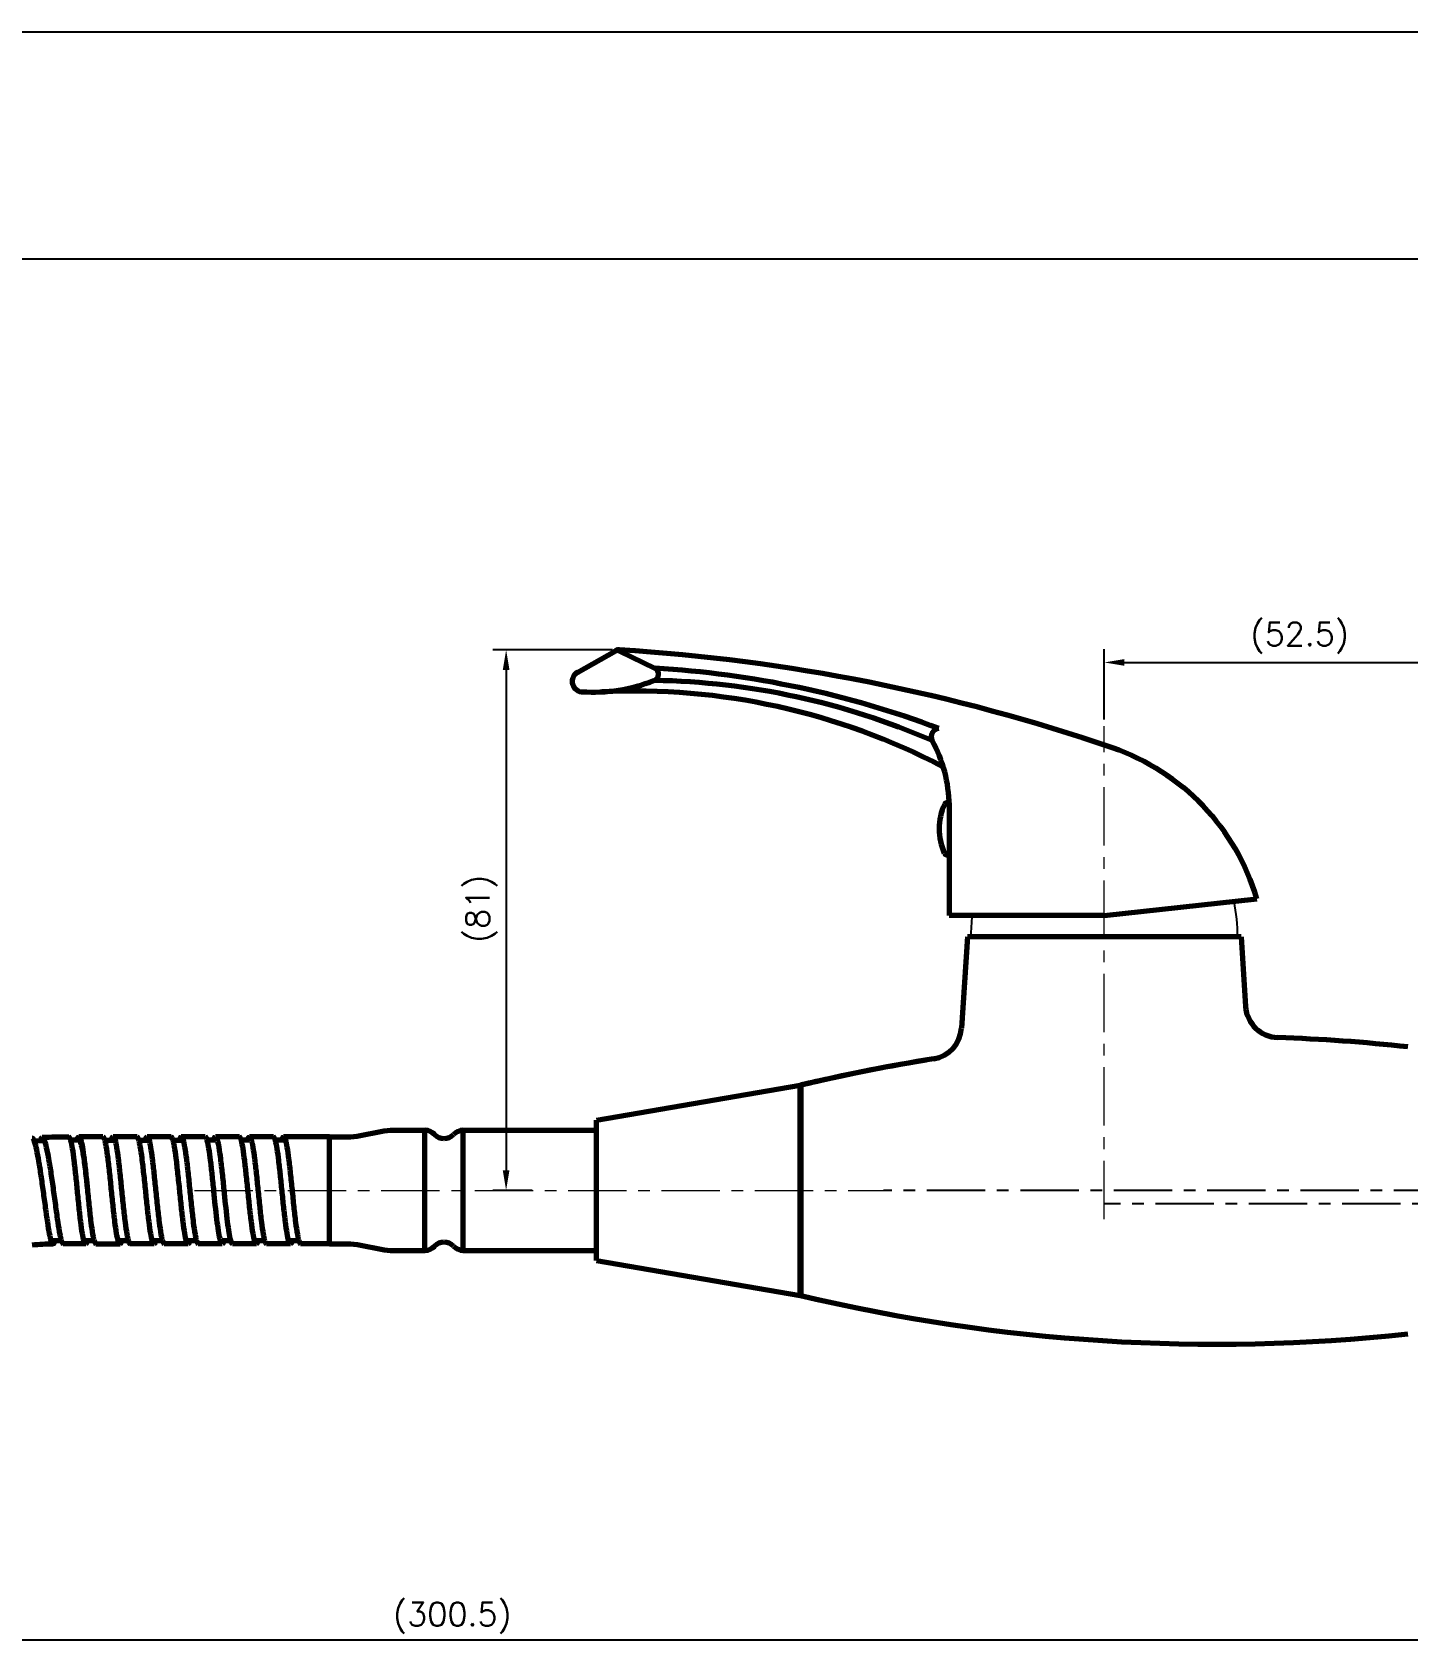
# Model space of a CAD drawing. Extents: x 36184 to 36778, y -1291 to -871.
# Drawn here: x 36343.3 to 36549.4, y -1112.3 to -871.2 of the extents above; entities that cross this region are included whole.
import ezdxf

# ---------------------------------------------------------------- set-up
doc = ezdxf.new("R2010")
doc.units = 0
doc.header["$LTSCALE"] = 7
doc.header["$MEASUREMENT"] = 0
doc.linetypes.add('CENTER', pattern=[2, 1.25, -0.25, 0.25, -0.25])
doc.linetypes.add('EB_DASHDOT', pattern=[39, 30, -3, 3, -3])
doc.layers.get('0').update_dxf_attribs({"color": 2, "linetype": 'CONTINUOUS'})
for name, color, linetype, lineweight in [('CAXA0', 7, 'CONTINUOUS', 70), ('CAXA0层', 7, 'CONTINUOUS', 70), ('CENTER', 1, 'EB_DASHDOT', 0)]:
    doc.layers.add(name, color=color, linetype=linetype, lineweight=lineweight)
for name, color, linetype in [('CL', 1, 'CENTER'), ('D', 2, 'CONTINUOUS'), ('DIM', 2, 'CONTINUOUS'), ('DWG', 7, 'CONTINUOUS')]:
    doc.layers.add(name, color=color, linetype=linetype)
doc.styles.add('GHS', font='ROMANS.shx', dxfattribs={"bigfont": 'GHS.shx'})

# ---------------------------------------------------------------- blocks, each defined once
blk = doc.blocks.new('기본양식')
blk.add_line((-226.12, 442.54), (-820.12, 442.54))
at = {"color": 4}
blk.add_line((-789.12, 408.54), (-240.12, 408.54), dxfattribs=at)

msp = doc.modelspace()

# ---------------------------------------------------------------- linework, layer by layer
at = {"linetype": 'Continuous', "lineweight": 0}
for p, q in [((36458.44, -1031.86), (36458.34, -1031.92)), ((36458.44, -1031.86), (36458.34, -1031.92)), ((36458.44, -1057.86), (36458.34, -1057.8)), ((36458.44, -1057.86), (36458.34, -1057.8))]:
    msp.add_line(p, q, dxfattribs=at)
at = {"layer": 'CAXA0'}
for p, q in [((36480.69, -986.76), (36480.34, -986.76)), ((36480.69, -986.76), (36480.69, -994.56)), ((36480.69, -994.56), (36480.34, -994.56)), ((36458.34, -1060.61), (36458.34, -1029.11)), ((36458.34, -1031.86), (36458.44, -1031.86)), ((36458.34, -1031.86), (36458.44, -1031.86)), ((36458.34, -1031.86), (36458.44, -1031.86)), ((36427.84, -1044.86), (36427.84, -1034.36)), ((36427.84, -1055.36), (36427.84, -1044.86)), ((36458.34, -1057.86), (36458.44, -1057.86)), ((36458.34, -1057.86), (36458.44, -1057.86)), ((36458.34, -1057.86), (36458.44, -1057.86))]:
    msp.add_line(p, q, dxfattribs=at)
at = {"layer": 'CAXA0', "linetype": 'Continuous', "lineweight": 70}
for p, q in [((36503.94, -1003.66), (36526.81, -1001.16)), ((36503.94, -1003.66), (36480.69, -1003.66)), ((36483.44, -1006.86), (36482.54, -1020.54)), ((36503.94, -1006.86), (36483.44, -1006.86)), ((36524.44, -1006.86), (36503.94, -1006.86)), ((36524.44, -1006.86), (36525.12, -1017.29)), ((36427.84, -1034.36), (36458.34, -1029.11)), ((36458.44, -1029.11), (36458.44, -1031.86)), ((36458.44, -1029.11), (36458.44, -1031.86)), ((36458.44, -1029.11), (36458.44, -1060.61)), ((36427.84, -1055.36), (36458.34, -1060.61))]:
    msp.add_line(p, q, dxfattribs=at)
at = {"layer": 'CAXA0', "color": 7, "linetype": 'Continuous', "lineweight": 70}
for p, q in [((36391.96, -1036.76), (36395.99, -1035.96)), ((36395.99, -1035.96), (36396.97, -1035.86)), ((36396.97, -1035.86), (36402.13, -1035.86)), ((36402.13, -1053.86), (36402.13, -1035.86)), ((36407.84, -1035.86), (36427.84, -1035.86)), ((36407.84, -1053.86), (36407.84, -1035.86)), ((36344.78, -1037.45), (36343.57, -1037.51)), ((36343.57, -1037.51), (36343.95, -1037.49)), ((36344.78, -1037.45), (36344.75, -1036.95)), ((36350.25, -1037.35), (36349.03, -1037.36)), ((36349.03, -1037.36), (36349.41, -1037.36)), ((36350.24, -1037.35), (36350.24, -1036.86)), ((36354.15, -1037.36), (36355.38, -1037.36)), ((36355.37, -1037.36), (36355.37, -1036.86)), ((36359.25, -1037.36), (36360.48, -1037.36)), ((36360.47, -1037.36), (36360.47, -1036.86)), ((36364.09, -1036.86), (36360.48, -1036.86)), ((36364.36, -1037.36), (36365.6, -1037.36)), ((36365.59, -1037.36), (36365.59, -1036.86)), ((36369.2, -1036.86), (36365.6, -1036.86)), ((36370.71, -1037.36), (36369.48, -1037.36)), ((36369.48, -1037.36), (36369.87, -1037.36)), ((36370.7, -1037.36), (36370.7, -1036.86)), ((36374.31, -1036.86), (36370.71, -1036.86)), ((36375.82, -1037.36), (36374.59, -1037.36)), ((36374.59, -1037.36), (36374.99, -1037.36)), ((36375.81, -1037.36), (36375.81, -1036.86)), ((36379.42, -1036.86), (36375.82, -1036.86)), ((36380.93, -1037.36), (36379.7, -1037.36)), ((36379.7, -1037.36), (36380.1, -1037.36)), ((36380.92, -1037.36), (36380.92, -1036.86)), ((36387.84, -1036.86), (36380.93, -1036.86)), ((36387.84, -1036.86), (36390.98, -1036.86)), ((36387.84, -1052.86), (36387.84, -1036.86)), ((36390.98, -1036.86), (36391.96, -1036.76)), ((36346.38, -1052.4), (36347.63, -1052.37)), ((36346.4, -1052.9), (36346.39, -1052.4)), ((36351.29, -1052.36), (36352.53, -1052.36)), ((36351.3, -1052.86), (36351.3, -1052.36)), ((36352.04, -1052.36), (36352.53, -1052.36)), ((36356.43, -1052.36), (36357.66, -1052.36)), ((36356.44, -1052.86), (36356.44, -1052.36)), ((36361.54, -1052.86), (36357.94, -1052.86)), ((36361.54, -1052.36), (36362.78, -1052.36)), ((36361.55, -1052.86), (36361.55, -1052.36)), ((36366.64, -1052.36), (36367.88, -1052.36)), ((36366.65, -1052.86), (36366.65, -1052.36)), ((36367.72, -1052.36), (36367.88, -1052.36)), ((36371.75, -1052.86), (36368.15, -1052.86)), ((36371.75, -1052.36), (36372.99, -1052.36)), ((36371.76, -1052.86), (36371.76, -1052.36)), ((36372.51, -1052.36), (36372.99, -1052.36)), ((36376.87, -1052.86), (36373.26, -1052.86)), ((36376.87, -1052.36), (36378.1, -1052.36)), ((36376.87, -1052.86), (36376.87, -1052.36)), ((36381.98, -1052.86), (36378.37, -1052.86)), ((36381.98, -1052.36), (36383.21, -1052.36)), ((36381.99, -1052.86), (36381.99, -1052.36)), ((36387.84, -1052.86), (36383.49, -1052.86)), ((36387.84, -1052.86), (36390.98, -1052.86)), ((36390.98, -1052.86), (36391.96, -1052.96)), ((36391.96, -1052.96), (36395.99, -1053.76)), ((36395.99, -1053.76), (36396.97, -1053.86)), ((36396.97, -1053.86), (36402.13, -1053.86)), ((36407.84, -1053.86), (36427.84, -1053.86))]:
    msp.add_line(p, q, dxfattribs=at)
at = {"layer": 'CAXA0', "linetype": 'Continuous', "lineweight": 70}
for centre, radius, start, end in [((36425.74, -968.56), 1.55, 116.8008, 273.5009), ((36530.11, -1016.96), 5, 183.764, 267.9892), ((36477.55, -1020.21), 5, 279.0831, 356.236), ((36520.55, -1289.21), 267.42, 83.7996, 87.9892), ((36520.55, -1289.21), 267.42, 99.0831, 103.4315), ((36520.55, -1289.21), 267.42, 99.3198, 103.4315), ((36520.55, -800.5), 267.42, 256.5685, 276.2004)]:
    msp.add_arc(centre, radius, start, end, dxfattribs=at)
at = {"layer": 'CAXA0'}
msp.add_arc((36488.12, -990.66), 8.93, 155.7733, 204.0688, dxfattribs=at)
at = {"layer": 'CAXA0', "color": 7, "linetype": 'Continuous', "lineweight": 70}
for centre, radius, start, end in [((36402.13, -1037.86), 2, 43.4325, 90), ((36407.84, -1037.86), 2, 90, 136.5675), ((36339.75, -1038.93), 4.09, 19.4924, 19.7458), ((36349.49, -1151.42), 114.56, 90.3742, 92.365), ((36344.95, -1038.6), 4.28, 16.1784, 16.406), ((36405.03, -1035.11), 2, 223.4325, 268.5477), ((36404.93, -1035.11), 2, 271.4523, 316.5675), ((36348.8, -1132.4), 79.53, 91.7352, 93.996), ((36347.87, -1051.26), 3.87, 342.7111, 344.0223), ((36355.9, 629.14), 1682, 269.89461, 270.01818), ((36363.17, -1051.26), 3.92, 342.956, 344.2593), ((36368.28, -1051.26), 3.92, 342.9315, 344.2695), ((36402.13, -1051.86), 2, 270, 316.5675), ((36405.03, -1054.61), 2, 91.4523, 136.5675), ((36404.93, -1054.61), 2, 43.4325, 88.5477), ((36407.84, -1051.86), 2, 223.4325, 270)]:
    msp.add_arc(centre, radius, start, end, dxfattribs=at)
for points, knots in [([(36343.51, -1037.31), (36343.47, -1037.24), (36343.42, -1037.13), (36343.31, -1037.03), (36343.26, -1037.03)], [0, 0, 0, 0, 0.245275, 0.3861816, 0.3861816, 0.3861816, 0.3861816]), ([(36343.6, -1037.54), (36343.59, -1037.52), (36343.57, -1037.44), (36343.53, -1037.37), (36343.51, -1037.31)], [0, 0, 0, 0, 0.0686649, 0.2508497, 0.2508497, 0.2508497, 0.2508497]), ([(36344.94, -1045.03), (36344.83, -1044.24), (36344.62, -1042.73), (36344.29, -1040.63), (36343.98, -1038.93), (36343.75, -1037.95), (36343.61, -1037.56)], [0, 0, 0, 0, 2.391608, 4.575897, 6.359245, 7.588484, 7.588484, 7.588484, 7.588484]), ([(36344.53, -1037.26), (36344.56, -1037.18), (36344.6, -1037.07), (36344.7, -1036.96), (36344.75, -1036.95)], [0, 0, 0, 0, 0.245687, 0.3867789, 0.3867789, 0.3867789, 0.3867789]), ([(36344.76, -1036.95), (36344.82, -1036.95), (36344.95, -1037.08), (36345.01, -1037.22), (36345.05, -1037.32)], [0, 0, 0, 0, 0.1674414, 0.4829889, 0.4829889, 0.4829889, 0.4829889]), ([(36345.05, -1037.32), (36345.2, -1037.68), (36345.43, -1038.63), (36345.76, -1040.32), (36346.09, -1042.45), (36346.31, -1044), (36346.42, -1044.82)], [0, 0, 0, 0, 1.154456, 2.92801, 5.158409, 7.633792, 7.633792, 7.633792, 7.633792]), ([(36348.97, -1037.15), (36348.94, -1037.08), (36348.89, -1036.96), (36348.79, -1036.86), (36348.75, -1036.86)], [0, 0, 0, 0, 0.2429586, 0.3798258, 0.3798258, 0.3798258, 0.3798258]), ([(36349.05, -1037.39), (36349.04, -1037.37), (36349.02, -1037.29), (36348.99, -1037.21), (36348.97, -1037.15)], [0, 0, 0, 0, 0.0688763, 0.2513103, 0.2513103, 0.2513103, 0.2513103]), ([(36350.04, -1044.93), (36349.97, -1044.14), (36349.81, -1042.62), (36349.58, -1040.51), (36349.35, -1038.79), (36349.17, -1037.8), (36349.06, -1037.41)], [0, 0, 0, 0, 2.392851, 4.57849, 6.362737, 7.5914, 7.5914, 7.5914, 7.5914]), ([(36350.02, -1037.15), (36350.04, -1037.08), (36350.09, -1036.96), (36350.19, -1036.86), (36350.24, -1036.86)], [0, 0, 0, 0, 0.2437095, 0.3810033, 0.3810033, 0.3810033, 0.3810033]), ([(36350.25, -1036.85), (36350.3, -1036.85), (36350.43, -1037), (36350.48, -1037.14), (36350.51, -1037.24)], [0, 0, 0, 0, 0.1642516, 0.481634, 0.481634, 0.481634, 0.481634]), ([(36350.25, -1037.35), (36350.32, -1037.35), (36350.48, -1037.57), (36350.6, -1037.99), (36350.77, -1038.68), (36350.92, -1039.59), (36351.08, -1040.7), (36351.29, -1042.45), (36351.44, -1043.83), (36351.54, -1044.78)], [0, 0, 0, 0, 0.217893, 0.670314, 1.374404, 2.310789, 3.446976, 4.741461, 7.607677, 7.607677, 7.607677, 7.607677]), ([(36350.51, -1037.24), (36350.64, -1037.6), (36350.82, -1038.57), (36351.06, -1040.26), (36351.3, -1042.41), (36351.46, -1043.96), (36351.54, -1044.78)], [0, 0, 0, 0, 1.153278, 2.923659, 5.148899, 7.617797, 7.617797, 7.617797, 7.617797]), ([(36354.1, -1037.16), (36354.07, -1037.08), (36354.02, -1036.97), (36353.93, -1036.87), (36353.88, -1036.86)], [0, 0, 0, 0, 0.2408598, 0.3735257, 0.3735257, 0.3735257, 0.3735257]), ([(36355.15, -1044.94), (36355.07, -1044.08), (36354.9, -1042.45), (36354.65, -1040.22), (36354.44, -1038.64), (36354.25, -1037.67), (36354.15, -1037.31), (36354.1, -1037.16)], [0, 0, 0, 0, 2.5866, 4.910223, 6.729206, 7.389277, 7.861682, 7.861682, 7.861682, 7.861682]), ([(36355.16, -1037.16), (36355.19, -1037.08), (36355.23, -1036.97), (36355.33, -1036.87), (36355.37, -1036.86)], [0, 0, 0, 0, 0.241067, 0.3738033, 0.3738033, 0.3738033, 0.3738033]), ([(36355.38, -1036.86), (36355.44, -1036.86), (36355.56, -1037.01), (36355.6, -1037.15), (36355.64, -1037.25)], [0, 0, 0, 0, 0.1606903, 0.4797921, 0.4797921, 0.4797921, 0.4797921]), ([(36355.64, -1037.25), (36355.76, -1037.62), (36355.93, -1038.58), (36356.17, -1040.28), (36356.41, -1042.42), (36356.56, -1043.97), (36356.65, -1044.79)], [0, 0, 0, 0, 1.153114, 2.921587, 5.142859, 7.606431, 7.606431, 7.606431, 7.606431]), ([(36359.19, -1037.16), (36359.17, -1037.08), (36359.12, -1036.97), (36359.02, -1036.87), (36358.98, -1036.86)], [0, 0, 0, 0, 0.2411117, 0.3741583, 0.3741583, 0.3741583, 0.3741583]), ([(36360.27, -1044.94), (36360.18, -1044.08), (36360.01, -1042.45), (36359.76, -1040.22), (36359.54, -1038.64), (36359.35, -1037.67), (36359.25, -1037.3), (36359.19, -1037.16)], [0, 0, 0, 0, 2.586389, 4.909831, 6.728739, 7.388856, 7.861399, 7.861399, 7.861399, 7.861399]), ([(36360.26, -1037.16), (36360.29, -1037.08), (36360.33, -1036.97), (36360.43, -1036.87), (36360.47, -1036.86)], [0, 0, 0, 0, 0.2412724, 0.3743793, 0.3743793, 0.3743793, 0.3743793]), ([(36360.48, -1036.86), (36360.53, -1036.86), (36360.66, -1037.01), (36360.7, -1037.15), (36360.74, -1037.25)], [0, 0, 0, 0, 0.160972, 0.4799032, 0.4799032, 0.4799032, 0.4799032]), ([(36360.74, -1037.25), (36360.86, -1037.62), (36361.03, -1038.58), (36361.27, -1040.27), (36361.51, -1042.41), (36361.67, -1043.97), (36361.76, -1044.78)], [0, 0, 0, 0, 1.153184, 2.921896, 5.143588, 7.607699, 7.607699, 7.607699, 7.607699]), ([(36364.31, -1037.15), (36364.28, -1037.08), (36364.24, -1036.97), (36364.14, -1036.86), (36364.1, -1036.86)], [0, 0, 0, 0, 0.2411681, 0.3743698, 0.3743698, 0.3743698, 0.3743698]), ([(36365.38, -1044.93), (36365.29, -1044.08), (36365.12, -1042.45), (36364.87, -1040.22), (36364.66, -1038.63), (36364.46, -1037.67), (36364.37, -1037.3), (36364.31, -1037.15)], [0, 0, 0, 0, 2.586375, 4.909791, 6.728673, 7.388789, 7.861355, 7.861355, 7.861355, 7.861355]), ([(36365.37, -1037.15), (36365.4, -1037.08), (36365.45, -1036.97), (36365.54, -1036.86), (36365.59, -1036.86)], [0, 0, 0, 0, 0.2413604, 0.3746399, 0.3746399, 0.3746399, 0.3746399]), ([(36365.6, -1036.86), (36365.65, -1036.86), (36365.77, -1037), (36365.82, -1037.15), (36365.85, -1037.25)], [0, 0, 0, 0, 0.1611163, 0.4799704, 0.4799704, 0.4799704, 0.4799704]), ([(36365.85, -1037.25), (36365.97, -1037.61), (36366.15, -1038.57), (36366.39, -1040.27), (36366.63, -1042.41), (36366.79, -1043.96), (36366.87, -1044.78)], [0, 0, 0, 0, 1.153182, 2.921974, 5.143835, 7.608174, 7.608174, 7.608174, 7.608174]), ([(36369.43, -1037.17), (36369.4, -1037.09), (36369.36, -1036.97), (36369.26, -1036.86), (36369.21, -1036.86)], [0, 0, 0, 0, 0.2510325, 0.3881843, 0.3881843, 0.3881843, 0.3881843]), ([(36369.5, -1037.39), (36369.5, -1037.37), (36369.47, -1037.3), (36369.45, -1037.22), (36369.43, -1037.17)], [0, 0, 0, 0, 0.0644642, 0.2365524, 0.2365524, 0.2365524, 0.2365524]), ([(36370.49, -1044.93), (36370.41, -1044.14), (36370.25, -1042.61), (36370.02, -1040.49), (36369.79, -1038.78), (36369.61, -1037.78), (36369.5, -1037.39)], [0, 0, 0, 0, 2.404688, 4.599378, 6.386861, 7.610724, 7.610724, 7.610724, 7.610724]), ([(36370.49, -1037.15), (36370.52, -1037.08), (36370.56, -1036.97), (36370.66, -1036.86), (36370.7, -1036.86)], [0, 0, 0, 0, 0.241325, 0.3744335, 0.3744335, 0.3744335, 0.3744335]), ([(36370.71, -1036.86), (36370.76, -1036.86), (36370.89, -1037.01), (36370.93, -1037.15), (36370.97, -1037.25)], [0, 0, 0, 0, 0.1615772, 0.4819011, 0.4819011, 0.4819011, 0.4819011]), ([(36370.97, -1037.25), (36371.09, -1037.62), (36371.26, -1038.58), (36371.5, -1040.27), (36371.74, -1042.41), (36371.9, -1043.97), (36371.98, -1044.78)], [0, 0, 0, 0, 1.15387, 2.922341, 5.143164, 7.605893, 7.605893, 7.605893, 7.605893]), ([(36374.53, -1037.15), (36374.51, -1037.08), (36374.46, -1036.97), (36374.36, -1036.86), (36374.32, -1036.86)], [0, 0, 0, 0, 0.2411116, 0.3741598, 0.3741598, 0.3741598, 0.3741598]), ([(36374.61, -1037.39), (36374.6, -1037.37), (36374.58, -1037.29), (36374.56, -1037.21), (36374.53, -1037.15)], [0, 0, 0, 0, 0.0693015, 0.2525502, 0.2525502, 0.2525502, 0.2525502]), ([(36375.6, -1044.93), (36375.52, -1044.14), (36375.36, -1042.61), (36375.13, -1040.5), (36374.9, -1038.78), (36374.72, -1037.79), (36374.61, -1037.39)], [0, 0, 0, 0, 2.403478, 4.597143, 6.38432, 7.608706, 7.608706, 7.608706, 7.608706]), ([(36375.6, -1037.15), (36375.63, -1037.08), (36375.67, -1036.97), (36375.77, -1036.86), (36375.81, -1036.86)], [0, 0, 0, 0, 0.2412722, 0.374395, 0.374395, 0.374395, 0.374395]), ([(36375.82, -1036.86), (36375.87, -1036.86), (36376, -1037.01), (36376.04, -1037.15), (36376.07, -1037.25)], [0, 0, 0, 0, 0.1609739, 0.4799018, 0.4799018, 0.4799018, 0.4799018]), ([(36376.07, -1037.25), (36376.19, -1037.61), (36376.37, -1038.58), (36376.61, -1040.27), (36376.85, -1042.41), (36377.01, -1043.97), (36377.09, -1044.78)], [0, 0, 0, 0, 1.15317, 2.921866, 5.143551, 7.607659, 7.607659, 7.607659, 7.607659]), ([(36379.64, -1037.15), (36379.61, -1037.08), (36379.57, -1036.97), (36379.47, -1036.86), (36379.43, -1036.86)], [0, 0, 0, 0, 0.2411289, 0.3741925, 0.3741925, 0.3741925, 0.3741925]), ([(36379.72, -1037.39), (36379.71, -1037.37), (36379.69, -1037.29), (36379.66, -1037.21), (36379.64, -1037.15)], [0, 0, 0, 0, 0.0693047, 0.2525635, 0.2525635, 0.2525635, 0.2525635]), ([(36380.71, -1044.93), (36380.63, -1044.14), (36380.47, -1042.61), (36380.24, -1040.5), (36380.01, -1038.78), (36379.83, -1037.79), (36379.72, -1037.39)], [0, 0, 0, 0, 2.403447, 4.597086, 6.384237, 7.60861, 7.60861, 7.60861, 7.60861]), ([(36380.71, -1037.15), (36380.74, -1037.08), (36380.78, -1036.97), (36380.88, -1036.86), (36380.92, -1036.86)], [0, 0, 0, 0, 0.24129, 0.374431, 0.374431, 0.374431, 0.374431]), ([(36380.93, -1036.86), (36380.98, -1036.86), (36381.11, -1037.01), (36381.15, -1037.15), (36381.18, -1037.25)], [0, 0, 0, 0, 0.1609817, 0.4798985, 0.4798985, 0.4798985, 0.4798985]), ([(36381.18, -1037.25), (36381.3, -1037.61), (36381.48, -1038.58), (36381.72, -1040.27), (36381.96, -1042.41), (36382.12, -1043.97), (36382.2, -1044.78)], [0, 0, 0, 0, 1.153177, 2.921901, 5.143644, 7.607811, 7.607811, 7.607811, 7.607811]), ([(36346.14, -1052.51), (36346.02, -1052.15), (36345.83, -1051.19), (36345.56, -1049.5), (36345.26, -1047.38), (36345.05, -1045.84), (36344.94, -1045.03)], [0, 0, 0, 0, 1.152199, 2.916725, 5.130999, 7.585535, 7.585535, 7.585535, 7.585535]), ([(36346.42, -1044.82), (36346.54, -1045.68), (36346.76, -1047.3), (36347.07, -1049.52), (36347.32, -1051.11), (36347.53, -1052.07), (36347.63, -1052.43), (36347.69, -1052.58)], [0, 0, 0, 0, 2.588662, 4.914468, 6.73474, 7.39452, 7.86546, 7.86546, 7.86546, 7.86546]), ([(36351.04, -1052.47), (36350.92, -1052.1), (36350.74, -1051.14), (36350.51, -1049.44), (36350.28, -1047.3), (36350.13, -1045.75), (36350.04, -1044.93)], [0, 0, 0, 0, 1.152964, 2.921633, 5.143695, 7.608436, 7.608436, 7.608436, 7.608436]), ([(36351.54, -1044.78), (36351.62, -1045.64), (36351.78, -1047.27), (36352.03, -1049.5), (36352.24, -1051.09), (36352.43, -1052.05), (36352.52, -1052.42), (36352.58, -1052.56)], [0, 0, 0, 0, 2.58608, 4.909326, 6.728176, 7.388408, 7.861242, 7.861242, 7.861242, 7.861242]), ([(36356.17, -1052.47), (36356.05, -1052.11), (36355.87, -1051.15), (36355.63, -1049.45), (36355.4, -1047.31), (36355.24, -1045.76), (36355.15, -1044.94)], [0, 0, 0, 0, 1.153204, 2.92211, 5.144139, 7.608723, 7.608723, 7.608723, 7.608723]), ([(36356.65, -1044.79), (36356.73, -1045.65), (36356.9, -1047.27), (36357.15, -1049.5), (36357.37, -1051.09), (36357.56, -1052.05), (36357.66, -1052.42), (36357.71, -1052.57)], [0, 0, 0, 0, 2.586148, 4.909373, 6.728221, 7.388395, 7.861088, 7.861088, 7.861088, 7.861088]), ([(36361.29, -1052.47), (36361.17, -1052.1), (36360.99, -1051.14), (36360.75, -1049.45), (36360.51, -1047.31), (36360.35, -1045.75), (36360.27, -1044.94)], [0, 0, 0, 0, 1.153141, 2.921806, 5.143443, 7.607459, 7.607459, 7.607459, 7.607459]), ([(36361.76, -1044.78), (36361.85, -1045.64), (36362.01, -1047.27), (36362.27, -1049.5), (36362.48, -1051.08), (36362.67, -1052.05), (36362.77, -1052.42), (36362.83, -1052.56)], [0, 0, 0, 0, 2.586222, 4.909578, 6.728476, 7.38862, 7.861213, 7.861213, 7.861213, 7.861213]), ([(36366.39, -1052.47), (36366.27, -1052.1), (36366.09, -1051.14), (36365.85, -1049.44), (36365.62, -1047.3), (36365.46, -1045.75), (36365.38, -1044.93)], [0, 0, 0, 0, 1.153106, 2.921774, 5.143439, 7.607501, 7.607501, 7.607501, 7.607501]), ([(36366.87, -1044.78), (36366.96, -1045.64), (36367.12, -1047.27), (36367.37, -1049.5), (36367.59, -1051.08), (36367.78, -1052.05), (36367.88, -1052.41), (36367.93, -1052.56)], [0, 0, 0, 0, 2.586274, 4.909665, 6.728567, 7.38869, 7.861257, 7.861257, 7.861257, 7.861257]), ([(36371.41, -1052.15), (36371.31, -1051.75), (36371.15, -1050.77), (36370.83, -1048.37), (36370.63, -1046.37), (36370.49, -1044.93)], [0, 0, 0, 0, 1.237641, 2.956025, 7.27652, 7.27652, 7.27652, 7.27652]), ([(36371.98, -1044.78), (36372.13, -1046.23), (36372.32, -1048.25), (36372.64, -1050.69), (36372.81, -1051.68), (36372.9, -1052.09)], [0, 0, 0, 0, 4.353999, 6.101978, 7.37358, 7.37358, 7.37358, 7.37358]), ([(36376.61, -1052.47), (36376.49, -1052.1), (36376.31, -1051.14), (36376.08, -1049.44), (36375.84, -1047.31), (36375.68, -1045.75), (36375.6, -1044.93)], [0, 0, 0, 0, 1.153143, 2.921877, 5.143654, 7.607856, 7.607856, 7.607856, 7.607856]), ([(36377.09, -1044.78), (36377.18, -1045.64), (36377.34, -1047.27), (36377.59, -1049.5), (36377.81, -1051.08), (36378, -1052.05), (36378.1, -1052.42), (36378.15, -1052.56)], [0, 0, 0, 0, 2.586204, 4.909536, 6.728415, 7.388561, 7.861177, 7.861177, 7.861177, 7.861177]), ([(36381.72, -1052.47), (36381.6, -1052.1), (36381.43, -1051.14), (36381.19, -1049.44), (36380.95, -1047.3), (36380.79, -1045.75), (36380.71, -1044.93)], [0, 0, 0, 0, 1.153151, 2.921881, 5.143639, 7.607813, 7.607813, 7.607813, 7.607813]), ([(36382.2, -1044.78), (36382.29, -1045.64), (36382.45, -1047.27), (36382.7, -1049.5), (36382.92, -1051.08), (36383.11, -1052.05), (36383.21, -1052.42), (36383.26, -1052.56)], [0, 0, 0, 0, 2.58621, 4.909542, 6.728413, 7.388549, 7.861142, 7.861142, 7.861142, 7.861142]), ([(36346.39, -1052.9), (36346.34, -1052.91), (36346.22, -1052.75), (36346.18, -1052.61), (36346.14, -1052.51)], [0, 0, 0, 0, 0.1558012, 0.4779618, 0.4779618, 0.4779618, 0.4779618]), ([(36346.59, -1052.6), (36346.56, -1052.68), (36346.53, -1052.79), (36346.44, -1052.9), (36346.4, -1052.9)], [0, 0, 0, 0, 0.2379348, 0.3648002, 0.3648002, 0.3648002, 0.3648002]), ([(36347.69, -1052.58), (36347.71, -1052.65), (36347.75, -1052.76), (36347.85, -1052.87), (36347.89, -1052.87)], [0, 0, 0, 0, 0.2379674, 0.3648002, 0.3648002, 0.3648002, 0.3648002]), ([(36351.29, -1052.86), (36351.24, -1052.86), (36351.12, -1052.71), (36351.07, -1052.57), (36351.04, -1052.47)], [0, 0, 0, 0, 0.1615194, 0.480178, 0.480178, 0.480178, 0.480178]), ([(36351.52, -1052.56), (36351.49, -1052.64), (36351.44, -1052.75), (36351.35, -1052.85), (36351.3, -1052.86)], [0, 0, 0, 0, 0.2414424, 0.3751615, 0.3751615, 0.3751615, 0.3751615]), ([(36352.58, -1052.56), (36352.61, -1052.64), (36352.65, -1052.75), (36352.75, -1052.86), (36352.79, -1052.86)], [0, 0, 0, 0, 0.2416537, 0.3754419, 0.3754419, 0.3754419, 0.3754419]), ([(36356.43, -1052.86), (36356.37, -1052.86), (36356.25, -1052.72), (36356.21, -1052.57), (36356.17, -1052.47)], [0, 0, 0, 0, 0.1611863, 0.4799634, 0.4799634, 0.4799634, 0.4799634]), ([(36356.65, -1052.57), (36356.62, -1052.64), (36356.58, -1052.75), (36356.48, -1052.86), (36356.44, -1052.86)], [0, 0, 0, 0, 0.2412218, 0.3745212, 0.3745212, 0.3745212, 0.3745212]), ([(36357.71, -1052.57), (36357.74, -1052.64), (36357.79, -1052.75), (36357.88, -1052.86), (36357.93, -1052.86)], [0, 0, 0, 0, 0.2414171, 0.3748001, 0.3748001, 0.3748001, 0.3748001]), ([(36361.54, -1052.86), (36361.49, -1052.86), (36361.37, -1052.71), (36361.32, -1052.57), (36361.29, -1052.47)], [0, 0, 0, 0, 0.1608889, 0.4798328, 0.4798328, 0.4798328, 0.4798328]), ([(36361.76, -1052.56), (36361.74, -1052.64), (36361.69, -1052.75), (36361.59, -1052.85), (36361.55, -1052.86)], [0, 0, 0, 0, 0.2410227, 0.3739603, 0.3739603, 0.3739603, 0.3739603]), ([(36362.83, -1052.56), (36362.86, -1052.64), (36362.9, -1052.75), (36363, -1052.85), (36363.04, -1052.86)], [0, 0, 0, 0, 0.2412312, 0.3742549, 0.3742549, 0.3742549, 0.3742549]), ([(36366.65, -1052.86), (36366.59, -1052.86), (36366.47, -1052.71), (36366.42, -1052.57), (36366.39, -1052.47)], [0, 0, 0, 0, 0.1609849, 0.4799154, 0.4799154, 0.4799154, 0.4799154]), ([(36366.87, -1052.56), (36366.84, -1052.64), (36366.79, -1052.75), (36366.7, -1052.85), (36366.65, -1052.86)], [0, 0, 0, 0, 0.2411405, 0.3741642, 0.3741642, 0.3741642, 0.3741642]), ([(36367.93, -1052.56), (36367.96, -1052.64), (36368, -1052.75), (36368.1, -1052.85), (36368.15, -1052.86)], [0, 0, 0, 0, 0.2412141, 0.3743101, 0.3743101, 0.3743101, 0.3743101]), ([(36371.75, -1052.86), (36371.67, -1052.86), (36371.51, -1052.56), (36371.45, -1052.33), (36371.41, -1052.15)], [0, 0, 0, 0, 0.2490638, 0.8067915, 0.8067915, 0.8067915, 0.8067915]), ([(36371.98, -1052.56), (36371.95, -1052.64), (36371.9, -1052.75), (36371.81, -1052.85), (36371.76, -1052.86)], [0, 0, 0, 0, 0.241138, 0.3742472, 0.3742472, 0.3742472, 0.3742472]), ([(36372.9, -1052.09), (36372.95, -1052.29), (36373.02, -1052.53), (36373.14, -1052.79), (36373.22, -1052.85), (36373.25, -1052.86)], [0, 0, 0, 0, 0.5887824, 0.7597007, 0.8629486, 0.8629486, 0.8629486, 0.8629486]), ([(36376.87, -1052.86), (36376.81, -1052.86), (36376.69, -1052.71), (36376.65, -1052.57), (36376.61, -1052.47)], [0, 0, 0, 0, 0.1610101, 0.4798921, 0.4798921, 0.4798921, 0.4798921]), ([(36377.09, -1052.56), (36377.06, -1052.64), (36377.02, -1052.75), (36376.92, -1052.85), (36376.87, -1052.86)], [0, 0, 0, 0, 0.2411087, 0.3741941, 0.3741941, 0.3741941, 0.3741941]), ([(36378.15, -1052.56), (36378.18, -1052.64), (36378.22, -1052.75), (36378.32, -1052.85), (36378.37, -1052.86)], [0, 0, 0, 0, 0.2412839, 0.3744407, 0.3744407, 0.3744407, 0.3744407]), ([(36381.98, -1052.86), (36381.92, -1052.86), (36381.8, -1052.71), (36381.76, -1052.57), (36381.72, -1052.47)], [0, 0, 0, 0, 0.1609933, 0.4798908, 0.4798908, 0.4798908, 0.4798908]), ([(36382.2, -1052.57), (36382.17, -1052.64), (36382.13, -1052.75), (36382.03, -1052.85), (36381.99, -1052.86)], [0, 0, 0, 0, 0.2366259, 0.3678323, 0.3678323, 0.3678323, 0.3678323]), ([(36383.26, -1052.56), (36383.29, -1052.64), (36383.34, -1052.75), (36383.43, -1052.85), (36383.48, -1052.86)], [0, 0, 0, 0, 0.2412576, 0.3743848, 0.3743848, 0.3743848, 0.3743848])]:
    msp.add_open_spline(points, degree=3, knots=knots, dxfattribs=at)
for points in [[(36344.48, -1037.42), (36344.5, -1037.36), (36344.51, -1037.31), (36344.53, -1037.26)], [(36349.96, -1037.3), (36349.98, -1037.25), (36350, -1037.2), (36350.02, -1037.15)], [(36353.87, -1036.86), (36352.67, -1036.86), (36351.46, -1036.86), (36350.25, -1036.85)], [(36355.11, -1037.31), (36355.13, -1037.26), (36355.14, -1037.21), (36355.16, -1037.16)], [(36358.97, -1036.86), (36357.78, -1036.86), (36356.58, -1036.86), (36355.38, -1036.86)], [(36360.21, -1037.31), (36360.22, -1037.26), (36360.24, -1037.21), (36360.26, -1037.16)], [(36365.32, -1037.31), (36365.34, -1037.26), (36365.35, -1037.2), (36365.37, -1037.15)], [(36370.44, -1037.31), (36370.45, -1037.26), (36370.47, -1037.2), (36370.49, -1037.15)], [(36375.55, -1037.31), (36375.56, -1037.26), (36375.58, -1037.21), (36375.6, -1037.15)], [(36380.65, -1037.31), (36380.67, -1037.26), (36380.69, -1037.21), (36380.71, -1037.15)], [(36346.64, -1052.45), (36346.62, -1052.5), (36346.61, -1052.55), (36346.59, -1052.6)], [(36351.29, -1052.86), (36350.16, -1052.85), (36349.03, -1052.85), (36347.9, -1052.87)], [(36351.57, -1052.41), (36351.55, -1052.46), (36351.54, -1052.51), (36351.52, -1052.56)], [(36356.7, -1052.41), (36356.69, -1052.47), (36356.67, -1052.52), (36356.65, -1052.57)], [(36361.82, -1052.41), (36361.8, -1052.46), (36361.78, -1052.51), (36361.76, -1052.56)], [(36366.65, -1052.86), (36365.45, -1052.86), (36364.25, -1052.86), (36363.05, -1052.86)], [(36366.92, -1052.41), (36366.9, -1052.46), (36366.89, -1052.51), (36366.87, -1052.56)], [(36372.03, -1052.41), (36372.01, -1052.46), (36372, -1052.51), (36371.98, -1052.56)], [(36377.14, -1052.41), (36377.13, -1052.46), (36377.11, -1052.51), (36377.09, -1052.56)], [(36382.25, -1052.41), (36382.24, -1052.46), (36382.22, -1052.52), (36382.2, -1052.57)]]:
    msp.add_open_spline(points, degree=3, dxfattribs=at)
at = {"layer": 'CAXA0层'}
for p, q in [((36424.97, -967.21), (36430.73, -963.95)), ((36431.35, -964.03), (36436.58, -966.59)), ((36480.69, -987.13), (36480.69, -1003.66))]:
    msp.add_line(p, q, dxfattribs=at)
for centre, radius, start, end in [((36430.97, -964.79), 0.854, 63.8818, 119.5206), ((36431.22, -964.82), 1, 86.4608, 119.5206), ((36413.97, -1243.76), 280.47, 71.0217, 86.4607), ((36427.38, -945.47), 24.69, 265.9154, 291.6846), ((36436.14, -967.49), 0.998, 291.6846, 63.8818), ((36434.7, -1077.39), 108.99, 66.5076, 89.049), ((36428.42, -1109.92), 143.56, 69.301, 86.7444), ((36433.51, -1069.93), 99.93, 62.3787, 92.8013), ((36479.2, -976.84), 1.21, 91.6148, 209.3988), ((36460.93, -987.13), 19.75, 0, 29.3988), ((36494.09, -1010.79), 34.11, 16.3981, 71.0217), ((36480.34, -987.16), 0.4, 90.0008, 155.7712), ((36480.34, -994.16), 0.4, 204.2287, 269.9992)]:
    msp.add_arc(centre, radius, start, end, dxfattribs=at)
at = {"layer": 'CENTER', "linetype": 'CENTER'}
for p, q in [((36503.94, -1049.16), (36503.94, -975.25)), ((36367.58, -1044.86), (36470.84, -1044.86))]:
    msp.add_line(p, q, dxfattribs=at)
at = {"layer": 'CL'}
for p, q in [((36626.11, -1044.86), (36470.84, -1044.86)), ((36716.36, -1046.86), (36503.94, -1046.86))]:
    msp.add_line(p, q, dxfattribs=at)
at = {"layer": 'D'}
for p, q in [((36430.22, -963.82), (36412.29, -963.82)), ((36503.94, -974.25), (36503.94, -963.71)), ((36506.94, -965.71), (36553.44, -965.71)), ((36414.29, -966.82), (36414.29, -1041.86)), ((36418.21, -1044.86), (36412.29, -1044.86)), ((36258.94, -1112.25), (36553.44, -1112.25))]:
    msp.add_line(p, q, dxfattribs=at)
for points in [[(36413.79, -966.82), (36414.79, -966.82), (36414.29, -963.82)], [(36506.94, -965.21), (36506.94, -966.21), (36503.94, -965.71)], [(36413.79, -1041.86), (36414.79, -1041.86), (36414.29, -1044.86)]]:
    msp.add_solid(points, dxfattribs=at)
at = {"layer": 'DWG'}
for centre, start, end in [((36498.4, -1006.83), 359.8784, 11.9646), ((36509.48, -1006.83), 172.8721, 180.069)]:
    msp.add_arc(centre, 25.54, start, end, dxfattribs=at)

# ---------------------------------------------------------------- block references
at = {"layer": 'DIM'}
msp.add_blockref('기본양식', (37003.97, -1313.76), dxfattribs=at)

# ---------------------------------------------------------------- texts
at = {"layer": 'D', "char_height": 3.5, "attachment_point": 5, "style": 'GHS'}
for s, insert in [('\\A1;(52.5)', (36533.23, -962.04)), ('\\A1;(300.5)', (36406.23, -1108.98))]:
    msp.add_mtext(s, dxfattribs=dict(at, insert=insert))
at = {"layer": 'D', "insert": (36410.62, -1002.65), "char_height": 3.5, "attachment_point": 5, "rotation": 90, "style": 'GHS'}
msp.add_mtext('\\A1;(81)', dxfattribs=at)

doc.saveas('drawing.dxf')
